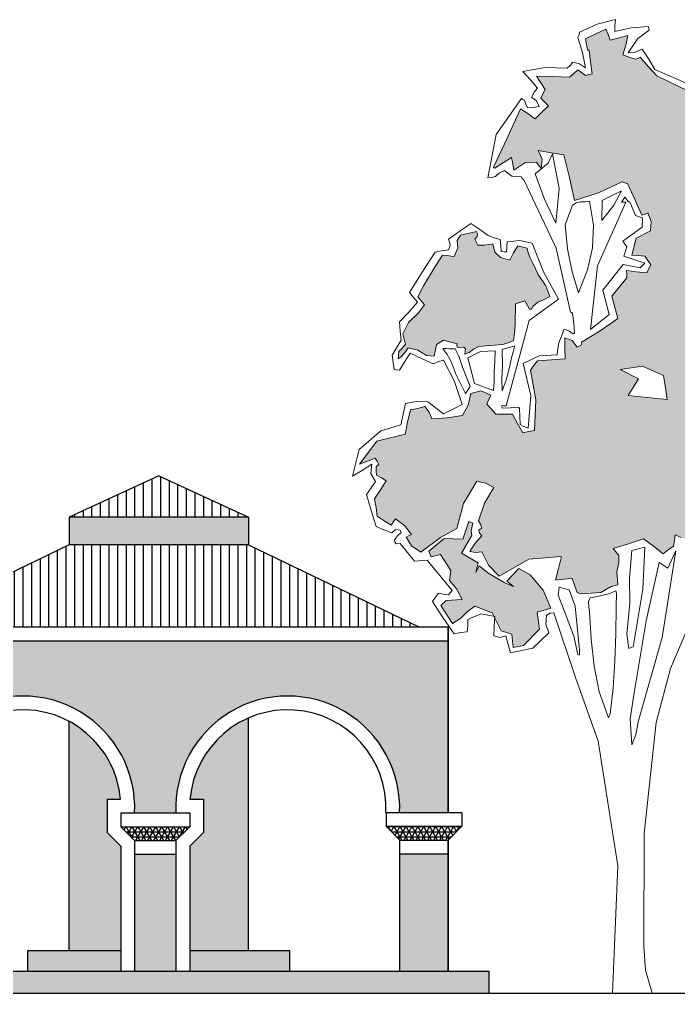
# Model space of a CAD drawing. Extents: x 9483 to 67306, y -5730 to 5191.
# Drawn here: x 23647 to 24126, y -656 to 52 of the extents above; entities that cross this region are included whole.
import ezdxf

# ---------------------------------------------------------------- set-up
doc = ezdxf.new("R2010")
doc.units = 0
doc.header["$MEASUREMENT"] = 0
doc.layers.get('0').update_dxf_attribs({"linetype": 'CONTINUOUS'})
for name, color, linetype in [('duvar', 3, 'CONTINUOUS'), ('kolon', 1, 'CONTINUOUS'), ('yazı', 6, 'CONTINUOUS')]:
    doc.layers.add(name, color=color, linetype=linetype)

msp = doc.modelspace()

# ---------------------------------------------------------------- hatches: boundary and pattern name
at = {"layer": 'duvar'}
h = msp.add_hatch(color=256, dxfattribs=at)
h.dxf.hatch_style = 1
h.set_gradient(color1=(255, 223, 127), color2=(255, 251, 240), one_color=1, tint=0.97, name='CYLINDER')
h.paths.add_polyline_path([(23813.89398, -310.03672), (23683.41979, -310.03672), (23683.41979, -330.03672), (23813.89398, -330.03672)])
h = msp.add_hatch(color=256, dxfattribs=at)
h.dxf.hatch_style = 1
h.set_gradient(color1=(255, 191, 0), color2=(255, 219, 112), one_color=1, tint=0.72, name='CYLINDER')
h.paths.add_polyline_path([(23923.67009, -524.72593), (23958.89398, -524.72593), (23958.89398, -400.03672), (23538.41979, -400.03672), (23538.41979, -525.03672), (23568.41979, -525.03672, -1.045391209), (23731.03833, -525.03672), (23761.03833, -525.03672, -1.043393465)])
h.paths.add_polyline_path([(23761.03833, -555.03672), (23731.03833, -555.03672), (23731.03833, -640.03672), (23761.03833, -640.03672)])
h.paths.add_polyline_path([(23568.41979, -555.03672), (23538.41979, -555.03672), (23538.41979, -640.03672), (23568.41979, -640.03672)])
h.paths.add_polyline_path([(23923.65688, -640.03672), (23958.89398, -640.03672), (23958.89398, -554.72593), (23923.65688, -554.72593)])
h = msp.add_hatch(color=256, dxfattribs=at)
h.dxf.hatch_style = 1
h.set_gradient(color1=(255, 223, 127), color2=(255, 251, 240), one_color=1, tint=0.97, name='CYLINDER')
h.paths.add_polyline_path([(23721.03833, -549.17886), (23711.03833, -539.17886), (23711.03833, -515.03672), (23720.83196, -515.03672, 0.25260037), (23683.41979, -458.48661), (23683.41979, -625.03672), (23721.03833, -625.03672)])
h.paths.add_polyline_path([(23721.03833, -625.03672), (23653.41979, -625.03672), (23653.41979, -640.03672), (23721.03833, -640.03672)])
h.paths.add_polyline_path([(23843.89398, -625.03672), (23771.03833, -625.03672), (23771.03833, -640.03672), (23843.89398, -640.03672)])
h.paths.add_polyline_path([(23813.89398, -455.95218, 0.274396238), (23771.24471, -515.03672), (23781.03833, -515.03672), (23781.03833, -539.17886), (23771.03833, -549.17886), (23771.03833, -625.03672), (23813.89398, -625.03672)])
h.paths.add_polyline_path([(23988.89398, -640.03672), (23508.41979, -640.03672), (23508.41979, -656.03672), (23988.89398, -656.03672)])
h = msp.add_hatch(dxfattribs=at)
h.set_pattern_fill('NET3,_O', color=256, scale=30)
h.set_pattern_definition([(0, (0, 267.568), (0, 3.75), []), (60, (0, 267.568), (-3.24759526, 1.875), []), (120, (0, 267.568), (-3.24759526, -1.875), [])])
h.paths.add_polyline_path([(23568.41979, -545.03672), (23578.41979, -535.03672), (23528.41979, -535.03672), (23538.41979, -545.03672)])
h.paths.add_polyline_path([(23721.03833, -535.03672), (23731.03833, -545.03672), (23761.03833, -545.03672), (23771.03833, -535.03672)])
h.paths.add_polyline_path([(23913.89398, -534.72593), (23923.89398, -544.72593), (23958.89398, -544.72593), (23968.89398, -534.72593)])
at = {"layer": 'kolon'}
h = msp.add_hatch(dxfattribs=at)
h.set_pattern_fill('LINE,_O', color=256, scale=50, angle=90)
h.set_pattern_definition([(90, (0, 267.568), (-6.25, 4e-16), [])])
h.paths.add_polyline_path([(23683.41979, -310.03672), (23813.89398, -310.03672), (23748.65688, -280.03672)])
h.paths.add_polyline_path([(23938.17969, -390.03672), (23813.89398, -330.03672), (23683.41979, -330.03672), (23559.13407, -390.03672)])
at = {"layer": 'yazı'}
h = msp.add_hatch(color=256, dxfattribs=at)
h.set_gradient(color1=(38, 153, 0), color2=(228, 255, 219), one_color=1, tint=0.93, name='CYLINDER')
h.paths.add_polyline_path([(24188.75641, -138.14836), (24202.13324, -132.2083), (24190.41088, -114.10037), (24178.68853, -95.99245), (24174.01129, -98.6889), (24169.02547, -101.37998), (24167.49871, -100.42729), (24165.97195, -99.47461), (24165.72262, -96.0748), (24165.78726, -92.3718), (24163.32936, -91.71154), (24160.56826, -90.73731), (24164.98, -85.5668), (24169.08855, -80.08231), (24162.28737, -62.98632), (24155.48619, -45.89032), (24152.08638, -46.13966), (24148.68658, -46.38899), (24146.261, -43.87723), (24143.83003, -41.67405), (24144.81503, -38.29579), (24145.80003, -34.91753), (24140.89501, -32.97984), (24135.99538, -30.73357), (24137.59754, -27.36608), (24139.50291, -24.31257), (24142.58336, -24.67501), (24145.6692, -24.72888), (24147.86699, -22.60649), (24150.37337, -20.4895), (24133.74598, -0.44389), (24110.79072, 10.76052), (24104.73216, 17.34851), (24098.67898, 24.24508), (24096.81132, 23.35164), (24095.25763, 22.76141), (24090.65581, 24.38512), (24086.05398, 26.00884), (24088.02937, 33.07395), (24089.69618, 40.14444), (24083.1836, 38.40605), (24076.67102, 36.66766), (24075.19812, 40.70618), (24073.72523, 44.7447), (24066.25458, 41.17097), (24058.78393, 37.59724), (24059.63966, 33.56949), (24060.19219, 29.85571), (24060.80398, 29.53636), (24061.42114, 29.52558), (24062.50466, 20.86369), (24063.58818, 12.2018), (24061.10873, 11.62772), (24058.93788, 11.04826), (24055.88974, 13.26221), (24053.14481, 15.16219), (24050.31908, 12.43341), (24047.18476, 9.71002), (24035.15538, 10.22867), (24023.12061, 10.43874), (24026.43424, 5.75074), (24029.43389, 0.75953), (24027.83711, -2.29937), (24026.24033, -5.35828), (24028.96911, -8.18401), (24032.00647, -11.01513), (24026.98833, -15.5577), (24022.27339, -20.41425), (24016.78352, -16.61429), (24011.59685, -13.1283), (24001.96229, -34.56757), (23992.02453, -55.69288), (23992.32773, -56.00685), (23992.93951, -56.3262), (23998.87263, -52.41696), (24005.11433, -48.51309), (24005.95928, -53.15801), (24006.80424, -57.80293), (24014.61579, -52.38308), (24023.2669, -51.91673), (24024.77212, -54.10374), (24026.58592, -56.29615), (24027.3162, -49.82666), (24024.33809, -43.60112), (24033.87725, -45.31102), (24043.11322, -46.70694), (24047.14792, -63.13729), (24050.86864, -79.87084), (24068.25168, -74.30938), (24085.36921, -66.27387), (24087.51853, -66.92874), (24089.35926, -67.57823), (24094.71447, -79.09278), (24099.7611, -90.60195), (24102.24593, -89.71929), (24104.15678, -88.93954), (24106.47453, -95.04062), (24106.04745, -101.82408), (24095.76723, -107.20084), (24092.46594, -119.49033), (24097.08931, -119.87971), (24102.02126, -120.27447), (24104.12749, -123.39801), (24106.23371, -126.52156), (24104.9509, -129.27726), (24103.35412, -132.33617), (24095.95888, -131.58973), (24088.56364, -130.84329), (24088.82913, -133.31735), (24088.78066, -136.0946), (24078.05181, -149.48915), (24082.40047, -165.6163), (24069.58695, -174.65298), (24055.86383, -182.74774), (24055.84229, -183.98207), (24055.51216, -185.21102), (24054.26705, -185.80664), (24052.71336, -186.39688), (24049.09115, -181.70349), (24043.87754, -179.76042), (24043.74288, -187.47501), (24043.92219, -194.88641), (24034.03135, -195.6398), (24023.83193, -196.3878), (24021.30401, -199.73913), (24018.77609, -203.09046), (24022.71922, -224.76673), (24021.71423, -246.97399), (24017.3779, -247.82433), (24013.35015, -248.68006), (24009.45706, -241.8212), (24005.86717, -235.2763), (23999.6955, -235.16858), (23993.52382, -235.06085), (23990.49723, -231.61256), (23987.16745, -227.85031), (23988.46103, -224.47743), (23990.05782, -221.41853), (23983.01425, -218.2088), (23975.57054, -220.23962), (23973.5736, -228.53906), (23969.42736, -236.18363), (23958.28602, -237.84123), (23947.16085, -238.57307), (23945.08694, -233.59802), (23942.07113, -229.53257), (23936.79827, -230.98392), (23931.5308, -232.12669), (23929.52309, -241.0433), (23927.82936, -249.65671), (23907.05729, -254.85034), (23894.41769, -271.60699), (23900.32387, -269.24066), (23905.91608, -267.17753), (23907.4213, -269.36455), (23908.61254, -271.85476), (23907.67602, -272.45577), (23906.73411, -273.36536), (23906.68024, -276.4512), (23906.93497, -279.54243), (23910.60565, -281.45856), (23913.96237, -283.6779), (23909.83767, -290.08814), (23905.39899, -296.80157), (23906.5256, -302.99479), (23907.34363, -309.18263), (23912.5303, -312.66862), (23917.41378, -315.84064), (23918.9944, -313.70748), (23920.58041, -311.26574), (23927.28846, -316.013), (23932.42127, -322.58483), (23930.24502, -323.47287), (23928.37198, -324.67489), (23932.27584, -330.91659), (23938.98927, -335.35526), (23953.37265, -324.8026), (23965.21733, -318.21844), (23970.16388, -300.09279), (23979.70687, -283.89944), (23986.16559, -285.24689), (23992.2834, -288.44046), (23985.29526, -299.73956), (23981.05745, -312.63005), (23982.55727, -315.12565), (23983.43455, -317.91907), (23982.49802, -318.52008), (23981.24753, -319.42428), (23981.82699, -321.59514), (23983.33759, -323.47357), (23978.61188, -328.94729), (23974.80115, -335.05433), (23979.11055, -335.7469), (23983.4415, -335.20514), (23988.21186, -344.85742), (23996.09499, -353.02065), (24017.6135, -340.43179), (24041.41216, -338.68645), (24039.10125, -347.28909), (24037.09893, -355.89712), (24042.97818, -355.07371), (24049.16063, -354.56427), (24050.92595, -359.53392), (24052.68589, -364.81217), (24054.22342, -365.14768), (24055.44698, -365.7864), (24062.86376, -365.2985), (24069.97196, -364.80522), (24077.45877, -360.30573), (24082.41765, -359.15758), (24081.65888, -349.57532), (24083.00633, -343.11661), (24083.0979, -337.87069), (24078.86391, -332.85794), (24090.03756, -329.34884), (24100.90263, -325.83436), (24108.21707, -331.20955), (24115.22293, -336.57936), (24118.97441, -333.86675), (24122.72589, -331.15413), (24123.41308, -327.15331), (24124.10566, -322.84391), (24128.39351, -324.77082), (24132.68676, -326.38915), (24139.89191, -320.34136), (24146.78309, -314.59677), (24156.07292, -312.90686), (24165.05417, -311.21156), (24166.17001, -318.02195), (24166.98265, -324.51837), (24170.70181, -323.65725), (24174.42636, -322.48755), (24175.11355, -318.48674), (24175.80074, -314.48592), (24179.52529, -313.31622), (24183.25523, -311.83794), (24172.27931, -286.33477), (24151.62418, -267.14489), (24158.4992, -262.32605), (24165.06565, -257.50182), (24165.385, -256.89004), (24165.39039, -256.58146), (24161.70893, -255.28249), (24157.7135, -254.28671), (24166.52082, -244.87143), (24175.32276, -235.76474), (24185.436, -239.95408), (24195.54924, -244.14342), (24197.59621, -250.66138), (24199.64857, -256.87076), (24203.63862, -258.17512), (24207.63405, -259.17089), (24216.76073, -249.14383), (24230.45153, -242.90057), (24232.15065, -233.97857), (24233.54119, -225.05119), (24228.95014, -222.81031), (24224.35908, -220.56942), (24226.32909, -213.8129), (24228.29909, -207.05637), (24225.83581, -206.7047), (24223.06932, -206.03906), (24228.54147, -193.1701), (24234.32221, -180.30654), (24212.63204, -149.67751), (24202.73043, -151.04807)])
h.paths.add_polyline_path([(24115.63369, -206.94186), (24117.02041, -215.91772), (24118.10392, -224.57961), (24103.93062, -223.09751), (24089.75731, -221.6154), (24097.37877, -209.40132), (24083.9142, -202.68406), (24100.31762, -200.19228)], flags=16)
h = msp.add_hatch(color=256, dxfattribs=at)
h.set_gradient(color1=(38, 153, 0), color2=(228, 255, 219), one_color=1, tint=0.93, name='CYLINDER')
h.paths.add_polyline_path([(24007.88479, -155.05529), (24014.71672, -152.70512), (24018.00342, -158.93605), (24019.23775, -158.95759), (24019.86569, -158.3512), (24020.50979, -156.81905), (24024.26666, -153.79785), (24028.31057, -152.01637), (24032.98242, -149.6285), (24030.03124, -141.86004), (24024.30819, -133.73452), (24020.44203, -125.33273), (24018.65517, -121.59741), (24017.17689, -117.86747), (24016.31038, -114.45689), (24009.54847, -112.79547), (24006.37107, -117.98753), (24003.81083, -123.19037), (23997.0543, -121.22037), (23992.79877, -117.44195), (23991.36357, -111.24334), (23985.17035, -112.36995), (23980.5416, -112.28916), (23978.45692, -107.93128), (23980.03216, -106.10671), (23980.37306, -104.26059), (23979.47963, -102.39293), (23968.01355, -104.97089), (23965.47486, -108.93939), (23966.00046, -114.19609), (23963.41867, -120.63325), (23961.26397, -120.28697), (23958.4921, -119.9299), (23954.79448, -119.55668), (23949.40313, -127.79688), (23941.13218, -141.85169), (23936.98054, -149.80484), (23941.81554, -155.75412), (23937.39303, -161.5418), (23930.17172, -168.51534), (23926.0147, -176.77708), (23928.04013, -184.52938), (23923.01122, -189.68912), (23922.61107, -194.92966), (23925.11205, -193.12125), (23927.94856, -189.7753), (23929.84854, -187.03037), (23936.91903, -188.69717), (23943.33466, -192.51329), (23948.88378, -192.91883), (23950.57213, -184.614), (23955.56872, -181.30576), (23965.40031, -183.94679), (23965.36799, -185.79829), (23965.66041, -186.72943), (23970.29456, -186.50164), (23971.50735, -187.75752), (23971.13413, -191.45514), (23974.24151, -190.27467), (23977.37044, -187.85986), (23981.10576, -186.073), (23989.45368, -185.29268), (23998.72736, -184.52852), (24006.49043, -181.88592), (24006.86903, -177.87972), (24007.55622, -173.8789), (24007.62625, -169.86731)])
h = msp.add_hatch(color=256, dxfattribs=at)
h.set_gradient(color1=(38, 153, 0), color2=(228, 255, 219), one_color=1, tint=0.93, name='CYLINDER')
h.paths.add_polyline_path([(24028.02073, -363.14692), (24018.64854, -351.87093), (24010.39219, -347.40533), (24001.59025, -356.51202), (24006.46295, -360.30121), (23999.72259, -357.40546), (23987.80632, -350.40654), (23981.41224, -345.35609), (23979.16598, -350.25573), (23980.83278, -343.18523), (23968.60793, -336.18093), (23976.24017, -323.34969), (23975.68225, -319.94449), (23977.01354, -314.41153), (23973.94925, -313.12333), (23969.71143, -326.01383), (23956.13913, -325.46825), (23944.86314, -334.84043), (23946.64462, -338.88434), (23953.46578, -337.15134), (23960.98108, -348.7036), (23959.92605, -356.09345), (23965.37284, -362.36208), (23969.25515, -369.83811), (23957.51281, -370.55918), (23953.74517, -374.19755), (23962.15929, -387.30889), (23968.0924, -383.39964), (23973.11592, -378.54848), (23978.43187, -374.62846), (23991.00301, -379.47806), (23992.36891, -382.20024), (23992.80604, -382.28763), (23992.76342, -382.98648), (23997.56563, -392.55707), (24005.23713, -395.1604), (24006.30449, -404.74805), (24013.73743, -403.3344), (24025.3651, -391.49893), (24023.72905, -379.12326), (24033.65759, -376.20978)])

# ---------------------------------------------------------------- linework, layer by layer
at = {"color": 27, "lineweight": 0}
for p, q in [((24031.58789, -52.67933), (24034.79223, -45.94435)), ((24034.79223, -45.94435), (24039.60186, -71.0312)), ((24022.19034, -60.54091), (24031.58789, -52.67933)), ((24028.96997, -78.87124), (24022.19034, -60.54091)), ((24039.60186, -71.0312), (24037.30868, -96.30275)), ((24070.93197, -79.91237), (24084.94752, -72.74874)), ((24084.94752, -72.74874), (24079.51846, -83.14903)), ((24085.11067, -81.08589), (24087.33539, -77.42059)), ((24087.33539, -77.42059), (24090.0534, -80.86349)), ((24037.30868, -96.30275), (24028.96997, -78.87124)), ((24044.07598, -97.65559), (24049.26647, -83.23833)), ((24049.26647, -83.23833), (24052.07605, -81.4353)), ((24052.07605, -81.4353), (24055.17266, -80.872)), ((24055.17266, -80.872), (24058.25849, -80.92586)), ((24058.25849, -80.92586), (24061.66369, -80.36795)), ((24061.66369, -80.36795), (24064.75647, -97.70789)), ((24067.63381, -127.39118), (24088.19651, -81.13976)), ((24070.67882, -94.41581), (24070.93197, -79.91237)), ((24079.51846, -83.14903), (24070.67882, -94.41581)), ((24088.19651, -81.13976), (24085.11067, -81.08589)), ((24090.0534, -80.86349), (24090.97915, -80.87965)), ((24090.97915, -80.87965), (24095.12696, -90.82974)), ((24095.12696, -90.82974), (24100.34595, -92.46423)), ((24106.47453, -95.04062), (24104.11359, -88.82586)), ((24045.62584, -114.9686), (24044.07598, -97.65559)), ((24064.75647, -97.70789), (24063.84844, -114.36064)), ((24100.34595, -92.46423), (24099.91887, -99.24768)), ((24106.04745, -101.82408), (24106.47453, -95.04062)), ((23965.47486, -108.93939), (23968.01355, -104.97089)), ((23968.01355, -104.97089), (23979.47963, -102.39293)), ((23980.03216, -106.10671), (23978.45692, -107.93128)), ((23979.47963, -102.39293), (23980.37306, -104.26059)), ((23980.37306, -104.26059), (23980.03216, -106.10671)), ((24099.91887, -99.24768), (24085.84946, -109.49715)), ((24095.76723, -107.20084), (24106.04745, -101.82408)), ((23966.00046, -114.19609), (23965.47486, -108.93939)), ((23978.45692, -107.93128), (23980.5416, -112.28916)), ((23980.5416, -112.28916), (23985.17035, -112.36995)), ((23985.17035, -112.36995), (23991.36357, -111.24334)), ((23991.36357, -111.24334), (23992.79877, -117.44195)), ((24006.37107, -117.98753), (24009.54847, -112.79547)), ((24009.54847, -112.79547), (24016.31038, -114.45689)), ((24085.84946, -109.49715), (24088.86528, -113.5626)), ((24092.46594, -119.49033), (24095.76723, -107.20084)), ((23949.40313, -127.79688), (23954.79448, -119.55668)), ((23954.79448, -119.55668), (23958.4921, -119.9299)), ((23958.4921, -119.9299), (23961.26397, -120.28697)), ((23961.26397, -120.28697), (23963.41867, -120.63325)), ((23963.41867, -120.63325), (23966.00046, -114.19609)), ((23992.79877, -117.44195), (23997.0543, -121.22037)), ((24003.81083, -123.19037), (24006.37107, -117.98753)), ((24016.31038, -114.45689), (24017.17689, -117.86747)), ((24017.17689, -117.86747), (24018.65517, -121.59741)), ((24049.03798, -131.69676), (24045.62584, -114.9686)), ((24063.84844, -114.36064), (24060.17393, -130.34775)), ((24088.86528, -113.5626), (24086.58669, -120.31374)), ((24097.08931, -119.87971), (24092.46594, -119.49033)), ((24102.02126, -120.27447), (24097.08931, -119.87971)), ((24104.12749, -123.39801), (24102.02126, -120.27447)), ((23997.0543, -121.22037), (24003.81083, -123.19037)), ((24018.65517, -121.59741), (24020.44203, -125.33273)), ((24020.44203, -125.33273), (24024.30819, -133.73452)), ((24062.50568, -173.60334), (24067.63381, -127.39118)), ((23941.13218, -141.85169), (23949.40313, -127.79688)), ((24024.30819, -133.73452), (24030.03124, -141.86004)), ((24053.71139, -146.90354), (24049.03798, -131.69676)), ((24060.17393, -130.34775), (24053.71139, -146.90354)), ((23936.98054, -149.80484), (23941.13218, -141.85169)), ((24030.03124, -141.86004), (24032.98242, -149.6285)), ((24071.33837, -145.05048), (24075.96869, -162.72594)), ((23941.81554, -155.75412), (23936.98054, -149.80484)), ((23937.39303, -161.5418), (23941.81554, -155.75412)), ((24007.88479, -155.05529), (24007.62625, -169.86731)), ((24014.71672, -152.70512), (24007.88479, -155.05529)), ((24018.00342, -158.93605), (24014.71672, -152.70512)), ((24024.26666, -153.79785), (24020.50979, -156.81905)), ((24028.31057, -152.01637), (24024.26666, -153.79785)), ((24032.98242, -149.6285), (24028.31057, -152.01637)), ((23930.17172, -168.51534), (23937.39303, -161.5418)), ((24019.23775, -158.95759), (24018.00342, -158.93605)), ((24019.86569, -158.3512), (24019.23775, -158.95759)), ((24020.50979, -156.81905), (24019.86569, -158.3512)), ((24075.96869, -162.72594), (24062.50568, -173.60334)), ((23926.0147, -176.77708), (23930.17172, -168.51534)), ((24007.62625, -169.86731), (24007.55622, -173.8789)), ((23928.04013, -184.52938), (23926.0147, -176.77708)), ((24007.55622, -173.8789), (24006.86903, -177.87972)), ((24055.86383, -182.74774), (24069.58695, -174.65298)), ((23955.56872, -181.30576), (23950.57213, -184.614)), ((23965.40031, -183.94679), (23955.56872, -181.30576)), ((23965.38415, -184.87254), (23965.40031, -183.94679)), ((24006.49043, -181.88592), (23998.72736, -184.52852)), ((24006.86903, -177.87972), (24006.49043, -181.88592)), ((24043.74288, -187.47501), (24043.87754, -179.76042)), ((24043.87754, -179.76042), (24049.09115, -181.70349)), ((24049.09115, -181.70349), (24052.71336, -186.39688)), ((24055.51216, -185.21102), (24055.84229, -183.98207)), ((24055.84229, -183.98207), (24055.86383, -182.74774)), ((23922.61107, -194.92966), (23923.01122, -189.68912)), ((23923.01122, -189.68912), (23928.04013, -184.52938)), ((23927.94856, -189.7753), (23925.11205, -193.12125)), ((23929.84854, -187.03037), (23927.94856, -189.7753)), ((23936.91903, -188.69717), (23929.84854, -187.03037)), ((23943.33466, -192.51329), (23936.91903, -188.69717)), ((23950.57213, -184.614), (23948.88378, -192.91883)), ((23955.15241, -187.47205), (23957.31249, -187.50975)), ((23958.16284, -191.84608), (23955.15241, -187.47205)), ((23957.31249, -187.50975), (23959.78116, -187.55284)), ((23959.78116, -187.55284), (23961.94125, -187.59055)), ((23961.94125, -187.59055), (23964.10134, -187.62825)), ((23964.10134, -187.62825), (23966.78702, -192.92265)), ((23965.36799, -185.79829), (23965.38415, -184.87254)), ((23965.66041, -186.72943), (23965.36799, -185.79829)), ((23970.29456, -186.50164), (23965.66041, -186.72943)), ((23971.50735, -187.75752), (23970.29456, -186.50164)), ((23971.13413, -191.45514), (23971.50735, -187.75752)), ((23974.24151, -190.27467), (23971.13413, -191.45514)), ((23973.24574, -194.2701), (23982.58943, -189.49435)), ((23977.37044, -187.85986), (23974.24151, -190.27467)), ((23981.10576, -186.073), (23977.37044, -187.85986)), ((23989.45368, -185.29268), (23981.10576, -186.073)), ((23982.58943, -189.49435), (23993.09205, -189.06032)), ((23998.72736, -184.52852), (23989.45368, -185.29268)), ((23993.09205, -189.06032), (23992.95739, -196.77491)), ((23998.35414, -188.22614), (24007.35154, -185.60509)), ((23998.45804, -199.95771), (23998.35414, -188.22614)), ((24007.35154, -185.60509), (24005.36538, -193.28736)), ((24043.92219, -194.88641), (24043.74288, -187.47501)), ((24052.71336, -186.39688), (24054.26705, -185.80664)), ((24054.26705, -185.80664), (24055.51216, -185.21102)), ((23925.11205, -193.12125), (23922.61107, -194.92966)), ((23948.88378, -192.91883), (23943.33466, -192.51329)), ((23961.16249, -196.83729), (23958.16284, -191.84608)), ((23964.69852, -206.46802), (23961.16249, -196.83729)), ((23966.78702, -192.92265), (23969.42423, -200.99431)), ((23978.16848, -212.8767), (23973.24574, -194.2701)), ((23992.95739, -196.77491), (23992.51954, -204.17554)), ((24005.36538, -193.28736), (24003.03293, -203.12434)), ((24021.30401, -199.73913), (24023.83193, -196.3878)), ((24023.83193, -196.3878), (24034.03135, -195.6398)), ((24034.03135, -195.6398), (24043.92219, -194.88641)), ((23969.42423, -200.99431), (23975.04494, -214.98292)), ((23992.51954, -204.17554), (23992.38488, -211.89013)), ((23997.98248, -209.51842), (23998.45804, -199.95771)), ((24003.03293, -203.12434), (24001.05216, -210.49803)), ((24018.77609, -203.09046), (24021.30401, -199.73913)), ((24022.71922, -224.76673), (24018.77609, -203.09046)), ((23971.55895, -220.16959), (23964.69852, -206.46802)), ((23992.38488, -211.89013), (23991.96857, -218.05642)), ((23998.14024, -218.16415), (23997.98248, -209.51842)), ((24001.05216, -210.49803), (23998.14024, -218.16415)), ((23975.04494, -214.98292), (23971.55895, -220.16959)), ((23975.57054, -220.23962), (23983.01425, -218.2088)), ((23991.96857, -218.05642), (23978.16848, -212.8767)), ((23983.01425, -218.2088), (23990.05782, -221.41853)), ((23973.5736, -228.53906), (23975.57054, -220.23962)), ((23988.46103, -224.47743), (23987.16745, -227.85031)), ((23990.05782, -221.41853), (23988.46103, -224.47743)), ((24021.71423, -246.97399), (24022.71922, -224.76673)), ((23929.52309, -241.0433), (23931.5308, -232.12669)), ((23931.5308, -232.12669), (23936.79827, -230.98392)), ((23936.79827, -230.98392), (23942.07113, -229.53257)), ((23942.07113, -229.53257), (23945.08694, -233.59802)), ((23945.08694, -233.59802), (23947.16085, -238.57307)), ((23969.42736, -236.18363), (23973.5736, -228.53906)), ((23987.16745, -227.85031), (23990.49723, -231.61256)), ((23990.49723, -231.61256), (23993.52382, -235.06085)), ((23947.16085, -238.57307), (23958.28602, -237.84123)), ((23958.28602, -237.84123), (23969.42736, -236.18363)), ((23993.52382, -235.06085), (23999.6955, -235.16858)), ((23999.6955, -235.16858), (24005.86717, -235.2763)), ((24005.86717, -235.2763), (24009.45706, -241.8212)), ((23927.82936, -249.65671), (23929.52309, -241.0433)), ((24009.45706, -241.8212), (24013.35015, -248.68006)), ((24017.3779, -247.82433), (24021.71423, -246.97399)), ((23894.41769, -271.60699), (23907.05729, -254.85034)), ((23907.05729, -254.85034), (23927.82936, -249.65671)), ((24013.35015, -248.68006), (24017.3779, -247.82433)), ((23905.91608, -267.17753), (23900.32387, -269.24066)), ((23907.4213, -269.36455), (23905.91608, -267.17753)), ((23900.32387, -269.24066), (23894.41769, -271.60699)), ((23906.68024, -276.4512), (23906.73411, -273.36536)), ((23906.73411, -273.36536), (23907.67602, -272.45577)), ((23908.61254, -271.85476), (23907.4213, -269.36455)), ((23907.67602, -272.45577), (23908.61254, -271.85476)), ((23906.93497, -279.54243), (23906.68024, -276.4512)), ((23910.60565, -281.45856), (23906.93497, -279.54243)), ((23913.96237, -283.6779), (23910.60565, -281.45856)), ((23905.39899, -296.80157), (23909.83767, -290.08814)), ((23909.83767, -290.08814), (23913.96237, -283.6779)), ((23979.70687, -283.89944), (23970.16388, -300.09279)), ((23986.16559, -285.24689), (23979.70687, -283.89944)), ((23985.29526, -299.73956), (23992.2834, -288.44046)), ((23992.2834, -288.44046), (23986.16559, -285.24689)), ((23906.5256, -302.99479), (23905.39899, -296.80157)), ((23907.34363, -309.18263), (23906.5256, -302.99479)), ((23970.16388, -300.09279), (23965.21733, -318.21844)), ((23981.05745, -312.63005), (23985.29526, -299.73956)), ((23912.5303, -312.66862), (23907.34363, -309.18263)), ((23920.58041, -311.26574), (23918.9944, -313.70748)), ((23927.28846, -316.013), (23920.58041, -311.26574)), ((23917.41378, -315.84064), (23912.5303, -312.66862)), ((23918.9944, -313.70748), (23917.41378, -315.84064)), ((23932.42127, -322.58483), (23927.28846, -316.013)), ((23965.21733, -318.21844), (23953.37265, -324.8026)), ((23969.71143, -326.01383), (23973.94925, -313.12333)), ((23973.94925, -313.12333), (23977.01354, -314.41153)), ((23977.01354, -314.41153), (23975.68225, -319.94449)), ((23982.55727, -315.12565), (23981.05745, -312.63005)), ((23981.24753, -319.42428), (23982.49802, -318.52008)), ((23982.49802, -318.52008), (23983.43455, -317.91907)), ((23983.43455, -317.91907), (23982.55727, -315.12565)), ((23928.37198, -324.67489), (23930.24502, -323.47287)), ((23932.27584, -330.91659), (23928.37198, -324.67489)), ((23930.24502, -323.47287), (23932.42127, -322.58483)), ((23953.37265, -324.8026), (23938.98927, -335.35526)), ((23944.86314, -334.84043), (23956.13913, -325.46825)), ((23956.13913, -325.46825), (23969.71143, -326.01383)), ((23976.24017, -323.34969), (23968.60793, -336.18093)), ((23975.68225, -319.94449), (23976.24017, -323.34969)), ((23978.61188, -328.94729), (23983.33759, -323.47357)), ((23981.82699, -321.59514), (23981.24753, -319.42428)), ((23983.33759, -323.47357), (23981.82699, -321.59514)), ((23938.98927, -335.35526), (23932.27584, -330.91659)), ((23974.80115, -335.05433), (23978.61188, -328.94729)), ((24092.42005, -334.32927), (24102.03462, -331.71899)), ((24102.03462, -331.71899), (24100.57562, -362.25263)), ((23946.64462, -338.88434), (23944.86314, -334.84043)), ((23953.46578, -337.15134), (23946.64462, -338.88434)), ((23960.98108, -348.7036), (23953.46578, -337.15134)), ((23968.60793, -336.18093), (23980.83278, -343.18523)), ((23979.11055, -335.7469), (23974.80115, -335.05433)), ((23983.4415, -335.20514), (23979.11055, -335.7469)), ((23988.21186, -344.85742), (23983.4415, -335.20514)), ((24041.41216, -338.68645), (24017.6135, -340.43179)), ((24039.10125, -347.28909), (24041.41216, -338.68645)), ((24090.8356, -354.36567), (24092.42005, -334.32927)), ((24124.51815, -334.58087), (24114.4704, -397.37576)), ((24118.7428, -347.13585), (24124.51815, -334.58087)), ((23980.83278, -343.18523), (23979.16598, -350.25573)), ((23979.16598, -350.25573), (23981.41224, -345.35609)), ((23981.41224, -345.35609), (23987.80632, -350.40654)), ((23996.09499, -353.02065), (23988.21186, -344.85742)), ((24017.6135, -340.43179), (23996.09499, -353.02065)), ((24102.9489, -385.44489), (24112.33256, -343.01115)), ((24112.33256, -343.01115), (24118.7428, -347.13585)), ((23959.92605, -356.09345), (23960.98108, -348.7036)), ((23987.80632, -350.40654), (23999.72259, -357.40546)), ((24001.59025, -356.51202), (24010.39219, -347.40533)), ((24010.39219, -347.40533), (24018.64854, -351.87093)), ((24018.64854, -351.87093), (24028.02073, -363.14692)), ((24037.09893, -355.89712), (24039.10125, -347.28909)), ((23965.37284, -362.36208), (23959.92605, -356.09345)), ((23999.72259, -357.40546), (24006.46295, -360.30121)), ((24006.46295, -360.30121), (24001.59025, -356.51202)), ((24042.97818, -355.07371), (24037.09893, -355.89712)), ((24039.07049, -366.73525), (24039.79, -360.88294)), ((24039.79, -360.88294), (24046.85511, -362.85832)), ((24049.16063, -354.56427), (24042.97818, -355.07371)), ((24050.92595, -359.53392), (24049.16063, -354.56427)), ((24052.68589, -364.81217), (24050.92595, -359.53392)), ((24091.13497, -372.58289), (24090.8356, -354.36567)), ((23969.25515, -369.83811), (23965.37284, -362.36208)), ((24028.02073, -363.14692), (24033.65759, -376.20978)), ((24043.19676, -377.91968), (24039.07049, -366.73525)), ((24046.85511, -362.85832), (24051.27919, -374.6653)), ((24054.22342, -365.14768), (24052.68589, -364.81217)), ((24055.44698, -365.7864), (24054.22342, -365.14768)), ((24062.18735, -368.68215), (24066.21509, -367.82642)), ((24066.21509, -367.82642), (24076.44145, -365.5355)), ((24076.44145, -365.5355), (24080.79933, -363.45082)), ((24080.79933, -363.45082), (24081.38418, -365.3131)), ((24081.38418, -365.3131), (24081.20643, -375.49636)), ((24100.57562, -362.25263), (24093.35743, -404.41549)), ((23953.74517, -374.19755), (23957.51281, -370.55918)), ((23962.15929, -387.30889), (23953.74517, -374.19755)), ((23957.51281, -370.55918), (23969.25515, -369.83811)), ((23978.43187, -374.62846), (23973.11592, -378.54848)), ((23991.00301, -379.47806), (23978.43187, -374.62846)), ((24051.27919, -374.6653), (24054.4274, -406.51407)), ((24060.90453, -371.43786), (24062.18735, -368.68215)), ((24061.14848, -375.14625), (24060.90453, -371.43786)), ((24061.70101, -378.86003), (24061.14848, -375.14625)), ((24088.89027, -395.07719), (24091.13497, -372.58289)), ((23973.11592, -378.54848), (23968.0924, -383.39964)), ((23997.56563, -392.55707), (23991.00301, -379.47806)), ((24033.65759, -376.20978), (24023.72905, -379.12326)), ((24023.72905, -379.12326), (24025.3651, -391.49893)), ((24050.27959, -396.56398), (24043.19676, -377.91968)), ((24062.89921, -398.63632), (24061.70101, -378.86003)), ((24081.20643, -375.49636), (24080.86709, -394.93714)), ((23968.0924, -383.39964), (23962.15929, -387.30889)), ((24094.31862, -437.76947), (24102.9489, -385.44489)), ((24005.23713, -395.1604), (23997.56563, -392.55707)), ((24006.30449, -404.74805), (24005.23713, -395.1604)), ((24025.3651, -391.49893), (24013.73743, -403.3344)), ((24080.86709, -394.93714), (24080.21378, -414.68112)), ((24090.25005, -405.59597), (24088.89027, -395.07719)), ((24013.73743, -403.3344), (24006.30449, -404.74805)), ((24053.13381, -409.88694), (24050.27959, -396.56398)), ((24065.02854, -418.12019), (24062.89921, -398.63632)), ((24114.4704, -397.37576), (24097.03819, -458.80703)), ((24054.36276, -410.21707), (24053.13381, -409.88694)), ((24054.4274, -406.51407), (24054.36276, -410.21707)), ((24093.6714, -404.1123), (24090.25005, -405.59597)), ((24080.21378, -414.68112), (24078.94869, -434.10573)), ((24068.71156, -437.01382), (24065.02854, -418.12019)), ((24075.48042, -455.96132), (24068.71156, -437.01382)), ((24078.94869, -434.10573), (24076.76323, -453.20561)), ((24091.2128, -456.54461), (24094.31862, -437.76947)), ((24075.79977, -455.34954), (24075.48042, -455.96132)), ((24076.11913, -454.73776), (24075.79977, -455.34954)), ((24076.44387, -453.81739), (24076.11913, -454.73776)), ((24076.76323, -453.20561), (24076.44387, -453.81739)), ((24092.42715, -475.39515), (24091.2128, -456.54461)), ((24097.03819, -458.80703), (24095.33368, -468.03762)), ((24095.33368, -468.03762), (24092.42715, -475.39515))]:
    msp.add_line(p, q, dxfattribs=at)
at = {"color": 3}
for p, q in [((23958.89398, -399.72593), (23958.89398, -524.72593)), ((23958.89398, -516.72846), (23958.89398, -524.72593)), ((23913.89398, -524.72593), (23968.89398, -524.72593)), ((23968.89398, -524.72593), (23968.89398, -534.72593))]:
    msp.add_line(p, q, dxfattribs=at)
at = {"color": 27}
msp.add_line((23958.89398, -400.03672), (23958.89398, -400.34751), dxfattribs=at)
msp.add_line((23958.89398, -400.03672), (23958.89398, -400.34751), dxfattribs=at)
at = {"layer": 'duvar', "color": 27, "lineweight": 0}
for p, q in [((24067.30422, 48.25224), (24080.63796, 51.72363)), ((24080.63796, 51.72363), (24080.25396, 47.40884)), ((24054.20365, 40.45529), (24054.54994, 42.60999)), ((24054.54994, 42.60999), (24067.30422, 48.25224)), ((24066.25458, 41.17097), (24073.72523, 44.7447)), ((24073.72523, 44.7447), (24075.19812, 40.70618)), ((24080.25396, 47.40884), (24080.17856, 43.08867)), ((24080.17856, 43.08867), (24091.95322, 45.66124)), ((24091.95322, 45.66124), (24104.31811, 46.68013)), ((24105.19539, 43.88671), (24096.7559, 37.86047)), ((24104.31811, 46.68013), (24104.90835, 45.12643)), ((24104.90835, 45.12643), (24105.19539, 43.88671)), ((24053.24559, 38.61994), (24054.20365, 40.45529)), ((24056.76007, 27.75488), (24053.24559, 38.61994)), ((24058.78393, 37.59724), (24066.25458, 41.17097)), ((24059.63966, 33.56949), (24058.78393, 37.59724)), ((24075.19812, 40.70618), (24076.67102, 36.66766)), ((24076.67102, 36.66766), (24083.1836, 38.40605)), ((24083.1836, 38.40605), (24089.69618, 40.14444)), ((24089.69618, 40.14444), (24088.02937, 33.07395)), ((24096.7559, 37.86047), (24089.78392, 27.48712)), ((24060.19219, 29.85571), (24059.63966, 33.56949)), ((24060.80398, 29.53636), (24060.19219, 29.85571)), ((24061.42114, 29.52558), (24060.80398, 29.53636)), ((24062.50466, 20.86369), (24061.42114, 29.52558)), ((24088.02937, 33.07395), (24086.05398, 26.00884)), ((24095.04062, 28.01272), (24100.01566, 30.08662)), ((24100.01566, 30.08662), (24104.82912, 22.90302)), ((24058.72625, 16.60815), (24056.76007, 27.75488)), ((24086.05398, 26.00884), (24090.65581, 24.38512)), ((24089.78392, 27.48712), (24095.04062, 28.01272)), ((24090.65581, 24.38512), (24095.25763, 22.76141)), ((24095.25763, 22.76141), (24096.81132, 23.35164)), ((24096.81132, 23.35164), (24098.67898, 24.24508)), ((24098.67898, 24.24508), (24104.73216, 17.34851)), ((24104.82912, 22.90302), (24109.3286, 15.41621)), ((24013.30518, 14.00553), (24029.4054, 16.81127)), ((24029.4054, 16.81127), (24045.44637, 16.2226)), ((24045.44637, 16.2226), (24047.64416, 18.34498)), ((24047.64416, 18.34498), (24049.53876, 20.78133)), ((24049.53876, 20.78133), (24054.45455, 19.46082)), ((24050.31908, 12.43341), (24053.14481, 15.16219)), ((24053.14481, 15.16219), (24055.88974, 13.26221)), ((24054.45455, 19.46082), (24058.72625, 16.60815)), ((24063.58818, 12.2018), (24062.50466, 20.86369)), ((24104.73216, 17.34851), (24110.79072, 10.76052)), ((24109.3286, 15.41621), (24137.20504, 3.19987)), ((24018.75196, 7.7369), (24013.30518, 14.00553)), ((24023.89555, 1.78224), (24018.75196, 7.7369)), ((24023.12061, 10.43874), (24035.15538, 10.22867)), ((24026.43424, 5.75074), (24023.12061, 10.43874)), ((24035.15538, 10.22867), (24047.18476, 9.71002)), ((24047.18476, 9.71002), (24050.31908, 12.43341)), ((24055.88974, 13.26221), (24058.93788, 11.04826)), ((24058.93788, 11.04826), (24061.10873, 11.62772)), ((24061.10873, 11.62772), (24063.58818, 12.2018)), ((24110.79072, 10.76052), (24133.74598, -0.44389)), ((24021.37301, -1.26051), (24023.89555, 1.78224)), ((24029.43389, 0.75953), (24026.43424, 5.75074)), ((24027.83711, -2.29937), (24029.43389, 0.75953)), ((23993.9822, -31.95886), (24012.34329, -5.73306)), ((24012.34329, -5.73306), (24013.25827, -6.36639)), ((24013.25827, -6.36639), (24014.48183, -7.0051)), ((24014.48183, -7.0051), (24015.3591, -9.79851)), ((24019.76546, -4.93658), (24021.37301, -1.26051)), ((24023.11679, -7.4645), (24019.76546, -4.93658)), ((24026.24033, -5.35828), (24027.83711, -2.29937)), ((24028.96911, -8.18401), (24026.24033, -5.35828)), ((24001.96229, -34.56757), (24011.59685, -13.1283)), ((24011.59685, -13.1283), (24016.78352, -16.61429)), ((24015.3591, -9.79851), (24016.54496, -12.59731)), ((24016.54496, -12.59731), (24020.87052, -12.36414)), ((24020.87052, -12.36414), (24025.20685, -11.5138)), ((24025.20685, -11.5138), (24023.11679, -7.4645)), ((24026.98833, -15.5577), (24032.00647, -11.01513)), ((24032.00647, -11.01513), (24028.96911, -8.18401)), ((24016.78352, -16.61429), (24022.27339, -20.41425)), ((24022.27339, -20.41425), (24026.98833, -15.5577)), ((23987.87829, -63.33745), (23993.9822, -31.95886)), ((23992.02453, -55.69288), (24001.96229, -34.56757)), ((24005.11433, -48.51309), (23998.87263, -52.41696)), ((24005.95928, -53.15801), (24005.11433, -48.51309)), ((24024.33809, -43.60112), (24027.3162, -49.82666)), ((24033.87725, -45.31102), (24024.33809, -43.60112)), ((24043.11322, -46.70694), (24033.87725, -45.31102)), ((24047.14792, -63.13729), (24043.11322, -46.70694)), ((23992.32773, -56.00685), (23992.02453, -55.69288)), ((23992.93951, -56.3262), (23992.32773, -56.00685)), ((23998.87263, -52.41696), (23992.93951, -56.3262)), ((24006.80424, -57.80293), (24005.95928, -53.15801)), ((24014.61579, -52.38308), (24006.80424, -57.80293)), ((24023.2669, -51.91673), (24014.61579, -52.38308)), ((24024.77212, -54.10374), (24023.2669, -51.91673)), ((24026.58592, -56.29615), (24024.77212, -54.10374)), ((24027.3162, -49.82666), (24026.58592, -56.29615)), ((23990.66093, -63.07734), (23987.87829, -63.33745)), ((23993.44895, -62.50865), (23990.66093, -63.07734)), ((23996.27468, -59.77988), (23993.44895, -62.50865)), ((24000.01001, -57.99301), (23996.27468, -59.77988)), ((24005.18591, -62.09617), (24000.01001, -57.99301)), ((24012.27795, -62.52864), (24005.18591, -62.09617)), ((24012.87357, -63.77374), (24012.27795, -62.52864)), ((24050.86864, -79.87084), (24047.14792, -63.13729)), ((24014.09175, -64.72104), (24012.87357, -63.77374)), ((24037.60805, -114.51997), (24014.09175, -64.72104)), ((24085.36921, -66.27387), (24068.25168, -74.30938)), ((24087.51853, -66.92874), (24085.36921, -66.27387)), ((24089.35926, -67.57823), (24087.51853, -66.92874)), ((24094.71447, -79.09278), (24089.35926, -67.57823)), ((24068.25168, -74.30938), (24050.86864, -79.87084)), ((24099.7611, -90.60195), (24094.71447, -79.09278)), ((24102.24593, -89.71929), (24099.7611, -90.60195)), ((24104.42218, -88.83124), (24102.24593, -89.71929)), ((23967.44486, -102.18286), (23975.57038, -96.45982)), ((23975.57038, -96.45982), (23981.97523, -100.8931)), ((23959.31934, -107.90591), (23967.44486, -102.18286)), ((23981.97523, -100.8931), (23988.07149, -105.321)), ((23988.07149, -105.321), (23992.36474, -106.93933)), ((23959.8988, -110.07677), (23959.31934, -107.90591)), ((23959.82878, -114.08836), (23960.47827, -112.24763)), ((23960.47827, -112.24763), (23959.8988, -110.07677)), ((23992.36474, -106.93933), (23996.66336, -108.24907)), ((23996.66336, -108.24907), (23997.20512, -112.58002)), ((23997.20512, -112.58002), (23997.4383, -116.90558)), ((24001.50914, -113.58118), (24001.88236, -109.88356)), ((24001.88236, -109.88356), (24011.16141, -108.81082)), ((24011.16141, -108.81082), (24020.07803, -110.81852)), ((24020.07803, -110.81852), (24028.35749, -131.64445)), ((23940.07021, -131.95546), (23949.58627, -117.30503)), ((23949.58627, -117.30503), (23954.23118, -116.46007)), ((23954.23118, -116.46007), (23959.18468, -115.6205)), ((23959.18468, -115.6205), (23959.82878, -114.08836)), ((23997.4383, -116.90558), (23999.593, -117.25187)), ((23999.593, -117.25187), (24001.4445, -117.28419)), ((24001.4445, -117.28419), (24001.50914, -113.58118)), ((24047.90911, -161.00144), (24037.60805, -114.51997)), ((24086.58669, -120.31374), (24101.9297, -125.5204)), ((24086.17038, -126.48003), (24071.33837, -145.05048)), ((24098.47603, -128.85557), (24086.17038, -126.48003)), ((24101.9297, -125.5204), (24098.47603, -128.85557)), ((24106.23371, -126.52156), (24104.12749, -123.39801)), ((24104.9509, -129.27726), (24106.23371, -126.52156)), ((23930.86273, -146.61128), (23940.07021, -131.95546)), ((24028.35749, -131.64445), (24039.12178, -151.58772)), ((24088.56364, -130.84329), (24095.95888, -131.58973)), ((24088.82913, -133.31735), (24088.56364, -130.84329)), ((24088.78066, -136.0946), (24088.82913, -133.31735)), ((24095.95888, -131.58973), (24103.35412, -132.33617)), ((24103.35412, -132.33617), (24104.9509, -129.27726)), ((24078.05181, -149.48915), (24088.78066, -136.0946)), ((23933.88393, -150.36815), (23930.86273, -146.61128)), ((23930.30099, -161.10933), (23936.60194, -153.81105)), ((23936.60194, -153.81105), (23933.88393, -150.36815)), ((24039.12178, -151.58772), (24017.86337, -166.95923)), ((24082.40047, -165.6163), (24078.05181, -149.48915)), ((23923.69685, -168.09364), (23930.30099, -161.10933)), ((24048.82948, -161.32619), (24047.90911, -161.00144)), ((24049.43587, -161.95413), (24048.82948, -161.32619)), ((24050.23774, -169.06771), (24049.43587, -161.95413)), ((23924.19551, -174.89326), (23923.69685, -168.09364)), ((24017.86337, -166.95923), (24001.03756, -229.01845)), ((24050.72563, -176.48449), (24050.23774, -169.06771)), ((24069.58695, -174.65298), (24082.40047, -165.6163)), ((23924.69957, -181.38429), (23924.19551, -174.89326)), ((24039.17338, -183.99979), (24043.37349, -173.26938)), ((24043.37349, -173.26938), (24046.74636, -174.56297)), ((24046.74636, -174.56297), (24049.7945, -176.77692)), ((24049.7945, -176.77692), (24050.10847, -176.47372)), ((24050.10847, -176.47372), (24050.72563, -176.48449)), ((23918.33398, -192.38558), (23924.69957, -181.38429)), ((24038.10758, -192.00681), (24039.17338, -183.99979)), ((23931.32682, -190.7603), (23927.51609, -196.86734)), ((23939.59395, -194.60874), (23931.32682, -190.7603)), ((23919.69915, -202.59578), (23918.33398, -192.38558)), ((23927.51609, -196.86734), (23923.69997, -203.28297)), ((23948.16966, -198.46256), (23939.59395, -194.60874)), ((23951.89959, -196.98428), (23948.16966, -198.46256)), ((23955.62414, -195.81458), (23951.89959, -196.98428)), ((23963.68659, -211.3892), (23955.62414, -195.81458)), ((24013.61096, -198.37013), (24025.1309, -192.70634)), ((24025.1309, -192.70634), (24038.10758, -192.00681)), ((23921.54527, -202.93668), (23919.69915, -202.59578)), ((23923.69997, -203.28297), (23921.54527, -202.93668)), ((24019.07008, -221.61626), (24013.61096, -198.37013)), ((24083.9142, -202.68406), (24100.31762, -200.19228)), ((24097.37877, -209.40132), (24083.9142, -202.68406)), ((24100.31762, -200.19228), (24115.63369, -206.94186)), ((23969.25882, -228.15507), (23963.68659, -211.3892)), ((24089.75731, -221.6154), (24097.37877, -209.40132)), ((24115.63369, -206.94186), (24117.02041, -215.91772)), ((24117.02041, -215.91772), (24118.10392, -224.57961)), ((23927.90859, -227.4333), (23935.9587, -226.03042)), ((23935.9587, -226.03042), (23944.29046, -226.17585)), ((23944.29046, -226.17585), (23955.55724, -235.01549)), ((24017.11241, -245.35028), (24019.07008, -221.61626)), ((24103.93062, -223.09751), (24089.75731, -221.6154)), ((24118.10392, -224.57961), (24103.93062, -223.09751)), ((23924.55343, -242.80862), (23927.90859, -227.4333)), ((23955.55724, -235.01549), (23969.25882, -228.15507)), ((23997.95172, -228.96458), (23997.93556, -229.89033)), ((23997.93556, -229.89033), (23998.22799, -230.82147)), ((23999.49464, -228.99151), (23997.95172, -228.96458)), ((23998.22799, -230.82147), (24004.09647, -230.61523)), ((24001.03756, -229.01845), (23999.49464, -228.99151)), ((24004.09647, -230.61523), (24009.97033, -230.1004)), ((24009.97033, -230.1004), (24010.27353, -230.41437)), ((24010.27353, -230.41437), (24010.87992, -231.04231)), ((24010.87992, -231.04231), (24011.08616, -236.91079)), ((24011.08616, -236.91079), (24011.29241, -242.77927)), ((23894.29763, -260.80117), (23909.9692, -247.18422)), ((23909.9692, -247.18422), (23924.55343, -242.80862)), ((24011.29241, -242.77927), (24014.04812, -244.06208)), ((24014.04812, -244.06208), (24017.11241, -245.35028)), ((23889.32953, -280.16116), (23894.29763, -260.80117)), ((23903.372, -271.45461), (23895.87981, -276.26268)), ((23902.63634, -278.23268), (23903.372, -271.45461)), ((23895.87981, -276.26268), (23889.32953, -280.16116)), ((23906.237, -284.16041), (23902.63634, -278.23268)), ((23899.58977, -293.61339), (23903.07037, -288.7353)), ((23903.07037, -288.7353), (23906.237, -284.16041)), ((23903.09348, -305.09563), (23899.58977, -293.61339)), ((23906.5918, -316.88645), (23903.09348, -305.09563)), ((23912.1086, -319.14349), (23906.5918, -316.88645)), ((23917.93399, -321.40592), (23912.1086, -319.14349)), ((23920.75434, -318.98572), (23917.93399, -321.40592)), ((23920.0079, -326.38096), (23922.21646, -323.64141)), ((23924.14337, -319.35356), (23920.75434, -318.98572)), ((23922.21646, -323.64141), (23924.72822, -321.21583)), ((23924.4358, -320.2847), (23924.14337, -319.35356)), ((23924.72822, -321.21583), (23924.4358, -320.2847)), ((24124.10566, -322.84391), (24123.41308, -327.15331)), ((24128.39351, -324.77082), (24124.10566, -322.84391)), ((23920.28955, -327.92927), (23920.0079, -326.38096)), ((23921.18837, -329.48835), (23920.28955, -327.92927)), ((23923.97101, -329.22824), (23921.18837, -329.48835)), ((23934.5506, -342.0687), (23923.97101, -329.22824)), ((24090.03756, -329.34884), (24078.86391, -332.85794)), ((24100.90263, -325.83436), (24090.03756, -329.34884)), ((24108.21707, -331.20955), (24100.90263, -325.83436)), ((24115.22293, -336.57936), (24108.21707, -331.20955)), ((24122.72589, -331.15413), (24118.97441, -333.86675)), ((24123.41308, -327.15331), (24122.72589, -331.15413)), ((24078.86391, -332.85794), (24083.0979, -337.87069)), ((24083.0979, -337.87069), (24083.00633, -343.11661)), ((24118.97441, -333.86675), (24115.22293, -336.57936)), ((23943.82427, -341.30453), (23934.5506, -342.0687)), ((23961.96225, -363.22858), (23943.82427, -341.30453)), ((24083.00633, -343.11661), (24081.65888, -349.57532)), ((24081.65888, -349.57532), (24082.41765, -359.15758)), ((24077.45877, -360.30573), (24069.97196, -364.80522)), ((24082.41765, -359.15758), (24077.45877, -360.30573)), ((23949.83592, -368.26444), (23952.04987, -365.2163)), ((23952.04987, -365.2163), (23955.43352, -365.89272)), ((23955.43352, -365.89272), (23959.12575, -366.57452)), ((23959.12575, -366.57452), (23960.38702, -365.05315)), ((23960.38702, -365.05315), (23961.96225, -363.22858)), ((24062.86376, -365.2985), (24055.44698, -365.7864)), ((24069.97196, -364.80522), (24062.86376, -365.2985)), ((23947.62197, -371.31257), (23949.83592, -368.26444)), ((23955.13727, -382.86483), (23947.62197, -371.31257)), ((23982.65509, -380.25838), (23973.32217, -384.41696)), ((23992.80604, -382.28763), (23982.65509, -380.25838)), ((23992.37357, -389.37967), (23992.80604, -382.28763)), ((24030.48019, -381.40184), (24030.05849, -387.87672)), ((24032.97579, -379.90202), (24030.48019, -381.40184)), ((24035.75843, -379.64191), (24032.97579, -379.90202)), ((24051.60862, -426.52892), (24035.75843, -379.64191)), ((23963.26435, -394.73644), (23955.13727, -382.86483)), ((23973.24137, -389.04572), (23972.85738, -393.3605)), ((23973.32217, -384.41696), (23973.24137, -389.04572)), ((23992.25507, -396.16851), (23992.37357, -389.37967)), ((24030.05849, -387.87672), (24032.11085, -394.0861)), ((24134.27835, -388.31659), (24120.55746, -420.01548)), ((23968.21785, -393.89687), (23963.26435, -394.73644)), ((23972.85738, -393.3605), (23968.21785, -393.89687)), ((23996.55369, -397.47826), (23992.25507, -396.16851)), ((24000.89541, -396.31933), (23996.55369, -397.47826)), ((24002.63919, -402.52332), (24000.89541, -396.31933)), ((24032.11085, -394.0861), (24020.49396, -405.3044)), ((24004.38296, -408.72732), (24002.63919, -402.52332)), ((24020.49396, -405.3044), (24004.38296, -408.72732)), ((24120.55746, -420.01548), (24110.30191, -459.34723)), ((24068.08674, -472.80954), (24051.60862, -426.52892)), ((24110.30191, -459.34723), (24101.48467, -540.06691)), ((24082.24631, -563.49929), (24068.08674, -472.80954)), ((24101.48467, -540.06691), (24101.29162, -621.86315)), ((24078.47032, -656.03672), (24082.24631, -563.49929)), ((24101.29162, -621.86315), (24102.53291, -639.17078)), ((24102.53291, -639.17078), (24107.17939, -655.92048)), ((24091.43084, -656.26295), (24078.47032, -656.03672)), ((24107.17939, -655.92048), (24091.43084, -656.26295))]:
    msp.add_line(p, q, dxfattribs=at)
at = {"layer": 'duvar'}
for p, q in [((23813.89398, -310.03672), (23683.41979, -310.03672)), ((23683.41979, -310.03672), (23683.41979, -330.03672)), ((23813.89398, -310.03672), (23813.89398, -330.03672)), ((23813.89398, -330.03672), (23683.41979, -330.03672)), ((23958.89398, -390.03672), (23538.41979, -390.03672)), ((23958.89398, -389.72593), (23958.89398, -399.72593)), ((23958.89398, -524.72593), (23958.89398, -390.03672)), ((23958.89398, -400.03672), (23538.41979, -400.03672)), ((23683.41979, -625.03672), (23683.41979, -458.48661)), ((23813.89398, -625.03672), (23813.89398, -455.95218)), ((23711.03833, -515.03672), (23711.03833, -539.17886)), ((23711.03833, -515.03672), (23720.83196, -515.03672)), ((23771.24471, -515.03672), (23781.03833, -515.03672)), ((23781.03833, -515.03672), (23781.03833, -539.17886)), ((23721.03833, -525.03672), (23771.03833, -525.03672)), ((23721.03833, -525.03672), (23721.03833, -535.03672)), ((23771.03833, -525.03672), (23771.03833, -535.03672)), ((23923.65688, -524.72593), (23923.65688, -525.03672)), ((23721.03833, -535.03672), (23771.03833, -535.03672)), ((23721.03833, -535.03672), (23731.03833, -545.03672)), ((23761.03833, -545.03672), (23771.03833, -535.03672)), ((23913.89398, -534.72593), (23923.89398, -544.72593)), ((23958.89398, -544.72593), (23968.89398, -534.72593)), ((23711.03833, -539.17886), (23721.03833, -549.17886)), ((23731.03833, -545.03672), (23761.03833, -545.03672)), ((23731.03833, -545.03672), (23731.03833, -640.03672)), ((23761.03833, -545.03672), (23761.03833, -640.03672)), ((23771.03833, -549.17886), (23781.03833, -539.17886)), ((23923.65688, -544.48883), (23923.65688, -640.03672)), ((23923.65688, -544.72593), (23958.89398, -544.72593)), ((23958.89398, -544.72593), (23958.89398, -640.03672)), ((23958.89398, -544.72593), (23958.89398, -640.03672)), ((23958.89398, -640.03672), (23958.89398, -544.72593)), ((23721.03833, -549.17886), (23721.03833, -640.03672)), ((23771.03833, -549.17886), (23771.03833, -640.03672)), ((23731.03833, -555.03672), (23761.03833, -555.03672)), ((23923.65688, -554.72593), (23958.89398, -554.72593)), ((23653.41979, -640.03672), (23653.41979, -625.03672)), ((23653.41979, -625.03672), (23721.03833, -625.03672)), ((23771.03833, -625.03672), (23843.89398, -625.03672)), ((23843.89398, -640.03672), (23843.89398, -625.03672)), ((23508.41979, -640.03672), (23988.89398, -640.03672)), ((23988.89398, -656.03672), (23988.89398, -640.03672))]:
    msp.add_line(p, q, dxfattribs=at)
at = {"layer": 'duvar', "color": 3}
for p, q in [((23913.89398, -524.72593), (23913.89398, -534.72593)), ((23913.89398, -534.72593), (23968.89398, -534.72593))]:
    msp.add_line(p, q, dxfattribs=at)
at = {"layer": 'duvar'}
for centre, radius, start, end in [((23649.72906, -521.42612), 81.3894, 357.45740778, 182.54259222), ((23842.34761, -521.42612), 81.3894, 357.45740778, 182.54259222), ((23649.72906, -521.42612), 71.3894, 5.13488236, 182.54259222), ((23842.34761, -521.42612), 71.3894, 357.45740778, 174.86511764)]:
    msp.add_arc(centre, radius, start, end, dxfattribs=at)
at = {"layer": 'kolon'}
for p, q in [((23748.65688, -280.03672), (23683.41979, -310.03672)), ((23748.65688, -280.03672), (23813.89398, -310.03672)), ((23683.41979, -330.03672), (23559.13407, -390.03672)), ((23813.89398, -330.03672), (23938.17969, -390.03672))]:
    msp.add_line(p, q, dxfattribs=at)
at = {"layer": 'yazı'}
msp.add_line((23248.65688, -656.03672), (24248.65688, -656.03672), dxfattribs=at)

doc.saveas('drawing.dxf')
